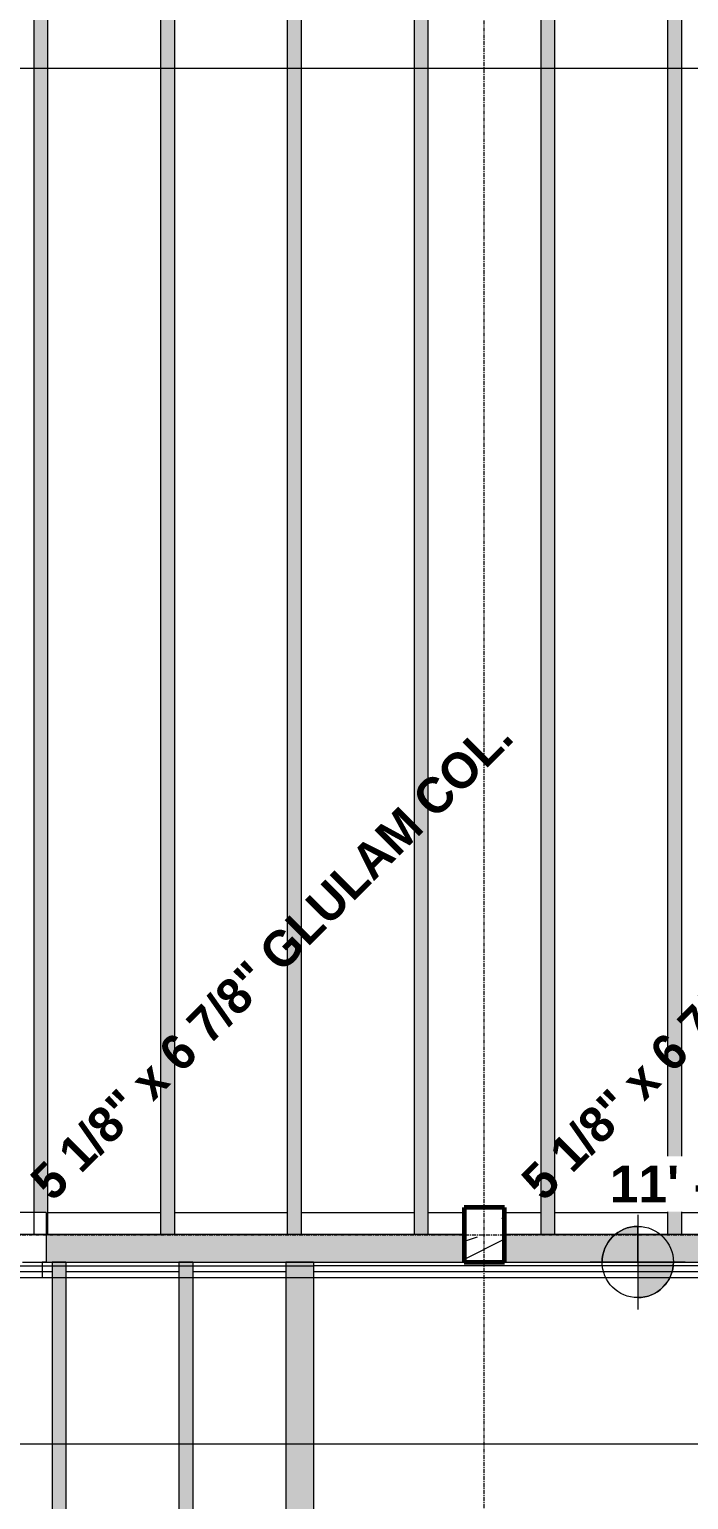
# Model space of a CAD drawing. Header units: inches. Extents: x -3226 to -1722, y 8184 to 8997.
# Drawn here: x -2327.2 to -2244, y 8593.1 to 8778.7 of the extents above; entities that cross this region are included whole.
import ezdxf

# ---------------------------------------------------------------- set-up
doc = ezdxf.new("R2010")
doc.units = ezdxf.units.IN
doc.header["$MEASUREMENT"] = 0
doc.linetypes.add('Grid Line 1_2_', pattern=[0.8749999999999999, 0.4999999999999999, -0.125, 0.125, -0.125])
for name, color, linetype, lineweight in [('G-ANNO-DIMS', 111, 'Continuous', 9), ('G-ANNO-SYMB', 111, 'Continuous', 9), ('I-WALL', 2, 'Continuous', 18), ('S-BEAM', 12, 'Continuous', 9), ('S-BEAM-1', 63, 'Continuous', 9), ('S-BEAM-2', 143, 'Continuous', 9), ('S-COLS', 52, 'Continuous', 9), ('S-COLS-1', 7, 'Continuous', 9), ('S-COLS-2', 52, 'Continuous', 60), ('S-COLS-IDEN', 171, 'Continuous', 9), ('S-GRID-1', 1, 'Grid Line 1_2_', 9)]:
    doc.layers.add(name, color=color, linetype=linetype, lineweight=lineweight)
doc.styles.add('Arial_B', font='arialbd.ttf', dxfattribs={"height": 4.642857142857141})
doc.styles.add('Century Gothic_B', font='GOTHICB.TTF', dxfattribs={"height": 4.499999999999996})

# ---------------------------------------------------------------- blocks, each defined once
blk = doc.blocks.new('Timber-Column - 5 1_8_ x 6 7_8_ G_L_ COL _TREATED_-1943519-FRAMING - 2ND FLOOR')
at = {"layer": 'S-COLS-1'}
h = blk.add_hatch(dxfattribs=at)
h.set_pattern_fill('FP_8', color=256, style=0, pattern_type=2)
h.set_pattern_definition([(216.87, (2272.973, -4163.885), (23.98977142872239, 15.99364285576162), [3.998, -35.986]), (206.565, (2277.771, -4166.284000000001), (-7.997080657381741, -7.996619158077422), [8.941, -8.941]), (198.435, (2277.771, -4170.282999999999), (-15.99384457876375, -7.997098260641131), [5.057999999999999, -20.23])])
h.paths.add_polyline_path([(-2.562500000002103, -3.437499999996788), (2.562499999997669, -3.437499999996703), (2.562499999997669, 3.43750000000378), (-2.562500000002103, 3.437500000003694), (-2.562500000002103, -2.517579681270575)], flags=0)
at = {"layer": 'S-COLS-2'}
for p, q in [((-2.562500000000005, 3.437499999999996), (-2.562500000000005, -3.4375)), ((2.562499999999993, 3.437499999999996), (-2.562500000000005, 3.437499999999996)), ((2.562499999999993, -3.4375), (2.562499999999993, 3.437499999999996)), ((-2.562500000000005, -3.4375), (2.562499999999993, -3.4375))]:
    blk.add_line(p, q, dxfattribs=at)
blk = doc.blocks.new('LVL-Laminated Veneer Lumber - _2_-1 3_4_ x 9 1_2_ LVL-2020596-FRAMING - 2ND FLOOR')
at = {"layer": 'S-BEAM-1'}
blk.add_hatch(color=256, dxfattribs=at).paths.add_polyline_path([(124.6562500000103, 1.749999999997556), (-122.9062499999987, 1.749999999998749), (-122.9062499999987, -1.750000000002501), (124.6562500000103, -1.750000000003695)], flags=0)
at = {"layer": 'S-BEAM'}
for p, q in [((-122.9062500000129, 1.749999999999959), (-122.9062500000129, -1.750000000000173)), ((-122.906250000013, 1.749999999999959), (124.6562500000134, 1.749999999999959)), ((-122.906250000013, -1.750000000000173), (124.6562500000134, -1.750000000000173))]:
    blk.add_line(p, q, dxfattribs=at)
blk = doc.blocks.new('LVL-Laminated Veneer Lumber - _2_-1 3_4_ x 11 7_8_ LVL-1960504-FRAMING - 2ND FLOOR')
at = {"layer": 'S-BEAM-1'}
h = blk.add_hatch(color=256, dxfattribs=at)
h.paths.add_polyline_path([(-149.5937500000666, -1.749999999997214), (-96.8437500000022, -1.749999999997129), (-96.8437500000022, 1.750000000003609), (-149.5937500000666, 1.750000000003524), (-149.5937500000666, 1.280994867670728)], flags=0)
h.paths.add_polyline_path([(152.6562500000004, -1.749999999996703), (156.2812499999986, -1.749999999996703), (156.2812499999986, 1.750000000004036), (132.2812499999962, 1.750000000004036), (132.2812499999962, -1.749999999996703), (152.5266203703706, -1.749999999996703)], flags=0)
h.paths.add_polyline_path([(-91.71875000000243, -1.749999999997129), (-40.84375000000386, -1.749999999997044), (-40.84375000000386, 1.750000000003695), (-91.71875000000243, 1.750000000003609), (-91.71875000000243, -0.719820717127618)], flags=0)
h.paths.add_polyline_path([(-30.10041053560064, -1.749999999996873), (15.15624999999721, -1.749999999996788), (15.15624999999721, 1.75000000000378), (-35.71875000000392, 1.750000000003695), (-35.71875000000392, -1.749999999996873)], flags=0)
h.paths.add_polyline_path([(127.1562499999963, -1.749999999996532), (127.1562499999963, 1.750000000004036), (76.28124999999771, 1.75000000000395), (76.28124999999771, -1.749999999996618)], flags=0)
h.paths.add_polyline_path([(20.28124999999715, -1.749999999996788), (71.15624999999777, -1.749999999996618), (71.15624999999777, 1.75000000000395), (20.28124999999715, 1.75000000000378), (20.28124999999715, 1.68974103586001)], flags=0)
at = {"layer": 'S-BEAM'}
for p, q in [((-153.7187500000003, 1.749999999999959), (-149.5937500000648, 1.749999999999959)), ((-149.5937500000648, 1.749999999999959), (-96.84375000000043, 1.749999999999959)), ((-91.71875000000054, 1.749999999999959), (-40.84375000000203, 1.749999999999959)), ((-152.5937499998135, -1.750000000000173), (-149.5937500000648, -1.750000000000173)), ((-149.5937500000648, -1.750000000000173), (-96.84375000000043, -1.750000000000173)), ((-91.71875000000054, -1.750000000000173), (-40.84375000000203, -1.750000000000173))]:
    blk.add_line(p, q, dxfattribs=at)
blk = doc.blocks.new('Plywood Web Joist - 9 1_2_ TJI110 _ 16_ O_C_-2020597-FRAMING - 2ND FLOOR')
at = {"layer": 'S-BEAM-2'}
h = blk.add_hatch(color=256, dxfattribs=at)
h.paths.add_polyline_path([(121.1562500000077, 0.8749999999990336), (-6.593749999988886, 0.8749999999986925), (-6.593749999988886, -0.875000000001762), (121.1562500000077, -0.875000000001421)], flags=0)
h.paths.add_polyline_path([(-10.09374999999056, 0.8749999999986925), (-122.9062499999991, 0.874999999998522), (-122.9062499999991, -0.8750000000019326), (-10.09374999999056, -0.875000000001762)], flags=0)
at = {"layer": 'S-BEAM'}
for p, q in [((-122.9062500000129, 0.874999999999923), (-122.9062500000129, -0.8750000000000758)), ((-122.9062500000129, 0.874999999999923), (121.1562500000125, 0.874999999999923)), ((-122.9062500000129, -0.875000000000076), (121.1562500000125, -0.875000000000076))]:
    blk.add_line(p, q, dxfattribs=at)
blk = doc.blocks.new('Plywood Web Joist - 11 7_8_ TJI360 _ 16_ O_C_-V36-FRAMING - 2ND FLOOR')
at = {"layer": 'S-BEAM-2'}
blk.add_hatch(color=256, dxfattribs=at).paths.add_polyline_path([(124.7187499999963, -0.875000000001762), (124.7187499999963, 0.8749999999986925), (-118.4687500000032, 0.8749999999983514), (-118.4687500000032, -0.8750000000021031), (121.9687499999973, -0.875000000001762)], flags=0)
at = {"layer": 'S-BEAM'}
for p, q in [((-118.4687499999992, 0.8749999999999303), (124.7187500000002, 0.8749999999999303)), ((124.7187500000002, -0.8750000000000687), (124.7187500000002, 0.8749999999999302)), ((-118.4687499999992, -0.8750000000000687), (124.7187500000002, -0.8750000000000687))]:
    blk.add_line(p, q, dxfattribs=at)
blk = doc.blocks.new('Plywood Web Joist - 11 7_8_ TJI360 _ 16_ O_C_-V37-FRAMING - 2ND FLOOR')
at = {"layer": 'S-BEAM-2'}
blk.add_hatch(color=256, dxfattribs=at).paths.add_polyline_path([(124.7187499999965, 0.6874999999320152), (124.7187499999965, 0.8749999999983514), (-118.468750000003, 0.8749999999980104), (-118.468750000003, -0.8750000000024442), (121.9687499999975, -0.8750000000021031), (121.9687499999975, 0.6874999999320152)], flags=0)
at = {"layer": 'S-BEAM'}
for p, q in [((-118.4687499999995, 0.8749999999999303), (124.7187500000002, 0.8749999999999303)), ((124.7187500000002, 0.6874999999340375), (124.7187500000002, 0.8749999999999302)), ((124.7187500000002, -0.8750000000000687), (124.7187500000002, 0.6874999999340375)), ((-118.4687499999995, -0.8750000000000687), (121.9687500000034, -0.8750000000000687)), ((121.9687500000034, -0.8750000000000687), (124.7187500000002, -0.8750000000000687))]:
    blk.add_line(p, q, dxfattribs=at)
blk = doc.blocks.new('Spot Elevations - Spot Elevation - Target Filled-1560264-FRAMING - 2ND FLOOR')
at = {"layer": 'G-ANNO-DIMS'}
h = blk.add_hatch(color=256, dxfattribs=at)
edge = h.paths.add_edge_path(flags=0)
edge.add_line((1.249000902703301e-16, 0), (-0.09374999999999985, 0))
edge.add_arc((5.724587470723462e-16, -3.434752482434078e-16), 0.09375000000000037, 90.00000000000063, 180.0000000000002, ccw=False)
edge.add_line((1.249000902703301e-16, 0.09375000000000007), (1.249000902703301e-16, 0))
h = blk.add_hatch(color=256, dxfattribs=at)
edge = h.paths.add_edge_path(flags=0)
edge.add_line((1.249000902703301e-16, 0), (0.09375000000000029, 0))
edge.add_arc((2.289834988289385e-16, 6.245004513516504e-17), 0.09374999999999996, 269.99999999999955, 359.99999999999966, ccw=False)
edge.add_line((1.249000902703301e-16, -0.09375), (1.249000902703301e-16, 0))
for p, q in [((-2.706168622523819e-16, 0.1243846875261664), (-2.706168622523819e-16, -0.125)), ((1.249000902703301e-16, 0), (1.249000902703301e-16, 0.09375000000000007)), ((0.1250000000000001, 7.067913962433002e-16), (-0.1249999999999998, 7.067913962433002e-16)), ((-0.09374999999999985, 0), (1.249000902703301e-16, 0)), ((1.249000902703301e-16, 0), (1.249000902703301e-16, -0.09375)), ((0.09375000000000029, 0), (1.249000902703301e-16, 0))]:
    blk.add_line(p, q, dxfattribs=at)
blk.add_circle((1.249000902703301e-16, 0), 0.09375000000000007, dxfattribs=at)
for centre, radius, start, end in [((5.724587470723462e-16, -3.434752482434078e-16), 0.09375000000000037, 90.00000000000026, 179.9999999999999), ((2.289834988289385e-16, 6.245004513516504e-17), 0.09374999999999996, 269.9999999999992, 359.9999999999993)]:
    blk.add_arc(centre, radius, start, end, dxfattribs=at)

msp = doc.modelspace()

# ---------------------------------------------------------------- linework, layer by layer
at = {"layer": 'G-ANNO-SYMB'}
for p, q in [((-3196.827003101809, 8773.845860559639), (-1792.173255387, 8773.845860559637)), ((-3196.82700310181, 8600.16698472336), (-1800.378008586268, 8600.166984723357))]:
    msp.add_line(p, q, dxfattribs=at)
at = {"layer": 'I-WALL'}
for p, q in [((-2325.086683847732, 8629.381881505387), (-2329.211683847669, 8629.381881505387)), ((-2325.086683847732, 8629.381881505386), (-2325.086683847732, 8623.131881505384)), ((-2324.899183847666, 8629.381881505387), (-2310.649183847666, 8629.381881505387)), ((-2308.899183847666, 8629.381881505387), (-2294.649183847666, 8629.381881505387)), ((-2292.899183847665, 8629.381881505387), (-2278.649183847666, 8629.381881505387)), ((-2276.899183847666, 8629.381881505387), (-2272.336683847668, 8629.381881505387)), ((-2267.211683847668, 8629.381881505387), (-2262.649183847666, 8629.381881505387)), ((-2260.899183847666, 8629.381881505387), (-2246.649183847666, 8629.381881505387)), ((-2244.899183847666, 8629.381881505387), (-2230.649183847666, 8629.381881505387)), ((-2338.336683847736, 8622.631881505387), (-2291.33668384772, 8622.631881505387)), ((-2325.086683847732, 8623.131881505386), (-2325.586683847733, 8623.131881505386)), ((-2325.586683847733, 8623.131881505384), (-2325.586683847733, 8621.131881505386)), ((-2022.836683847665, 8622.631881505387), (-2291.33668384772, 8622.631881505387)), ((-2324.336683847734, 8621.881881505387), (-2328.836683847366, 8621.881881505387)), ((-2016.336683847666, 8621.131881505387), (-2328.836683847489, 8621.131881505387)), ((-2308.336683847734, 8621.881881505387), (-2322.586683847734, 8621.881881505387)), ((-2294.83668384772, 8621.881881505387), (-2306.586683847734, 8621.881881505387)), ((-2017.086683847665, 8621.881881505387), (-2291.33668384772, 8621.881881505387))]:
    msp.add_line(p, q, dxfattribs=at)
at = {"layer": 'S-GRID-1'}
for p, q in [((-2269.774183847666, 8230.729629666277), (-2269.774183847667, 8939.78737971171)), ((-3180.417496703272, 8626.56938150539), (-1746.226637471095, 8626.569381505386))]:
    msp.add_line(p, q, dxfattribs=at)

# ---------------------------------------------------------------- block references
at = {"layer": 'G-ANNO-DIMS', "xscale": 47.99999999999997, "yscale": 47.99999999999997, "zscale": 47.99999999999997}
msp.add_blockref('Spot Elevations - Spot Elevation - Target Filled-1560264-FRAMING - 2ND FLOOR', (-2250.406226865587, 8623.131881505382), dxfattribs=at)
at = {"layer": 'S-BEAM'}
for name, p, rotation in [('Plywood Web Joist - 11 7_8_ TJI360 _ 16_ O_C_-V37-FRAMING - 2ND FLOOR', (-2325.774183847665, 8751.350631505387), 269.9999999999999), ('Plywood Web Joist - 11 7_8_ TJI360 _ 16_ O_C_-V36-FRAMING - 2ND FLOOR', (-2309.774183847665, 8751.350631505387), 269.9999999999999), ('Plywood Web Joist - 11 7_8_ TJI360 _ 16_ O_C_-V36-FRAMING - 2ND FLOOR', (-2293.774183847665, 8751.350631505387), 269.9999999999999), ('Plywood Web Joist - 11 7_8_ TJI360 _ 16_ O_C_-V36-FRAMING - 2ND FLOOR', (-2277.774183847665, 8751.350631505387), 269.9999999999999), ('Plywood Web Joist - 11 7_8_ TJI360 _ 16_ O_C_-V36-FRAMING - 2ND FLOOR', (-2261.774183847665, 8751.350631505387), 269.9999999999999), ('Plywood Web Joist - 11 7_8_ TJI360 _ 16_ O_C_-V36-FRAMING - 2ND FLOOR', (-2245.774183847665, 8751.350631505387), 269.9999999999999), ('Plywood Web Joist - 9 1_2_ TJI110 _ 16_ O_C_-2020597-FRAMING - 2ND FLOOR', (-2323.461683847735, 8500.225631505391), 269.9999999999999), ('Plywood Web Joist - 9 1_2_ TJI110 _ 16_ O_C_-2020597-FRAMING - 2ND FLOOR', (-2307.461683847734, 8500.225631505391), 269.9999999999999), ('LVL-Laminated Veneer Lumber - _2_-1 3_4_ x 9 1_2_ LVL-2020596-FRAMING - 2ND FLOOR', (-2293.08668384772, 8500.225631505391), 270.0000000000002)]:
    msp.add_blockref(name, p, dxfattribs=dict(at, rotation=rotation))
msp.add_blockref('LVL-Laminated Veneer Lumber - _2_-1 3_4_ x 11 7_8_ LVL-1960504-FRAMING - 2ND FLOOR', (-2175.492933847667, 8624.881881505387), dxfattribs=at)
at = {"layer": 'S-COLS'}
msp.add_blockref('Timber-Column - 5 1_8_ x 6 7_8_ G_L_ COL _TREATED_-1943519-FRAMING - 2ND FLOOR', (-2269.774183847668, 8626.569381505387), dxfattribs=at)

# ---------------------------------------------------------------- texts
at = {"layer": 'S-COLS-IDEN', "char_height": 4.499999999999996, "attachment_point": 1, "rotation": 45, "style": 'Century Gothic_B'}
for s, insert, width in [('5 1/8" x 6 7/8" G.L. COL (TREATED)', (-2265.450249150601, 8633.820394616887), 124.0784999999999), ('5 1/8" x 6 7/8" GLULAM COL.', (-2327.450249150601, 8633.820394616887), 104.8379999999999)]:
    msp.add_mtext(s, dxfattribs=dict(at, insert=insert, width=width))

# ---------------------------------------------------------------- next in the draw order: texts
at = {"layer": 'G-ANNO-DIMS', "insert": (-2253.924160868458, 8635.305127748179), "char_height": 4.642857142857141, "width": 37.24304160688665, "attachment_point": 1, "line_spacing_factor": 0.9417779076525878, "style": 'Arial_B', "bg_fill": 3, "box_fill_scale": 1.25, "bg_fill_color": 256, "bg_fill_true_color": 13158600, "bg_fill_transparency": 0}
msp.add_mtext('11\' - 2 3/4"', dxfattribs=at)

doc.saveas('drawing.dxf')
